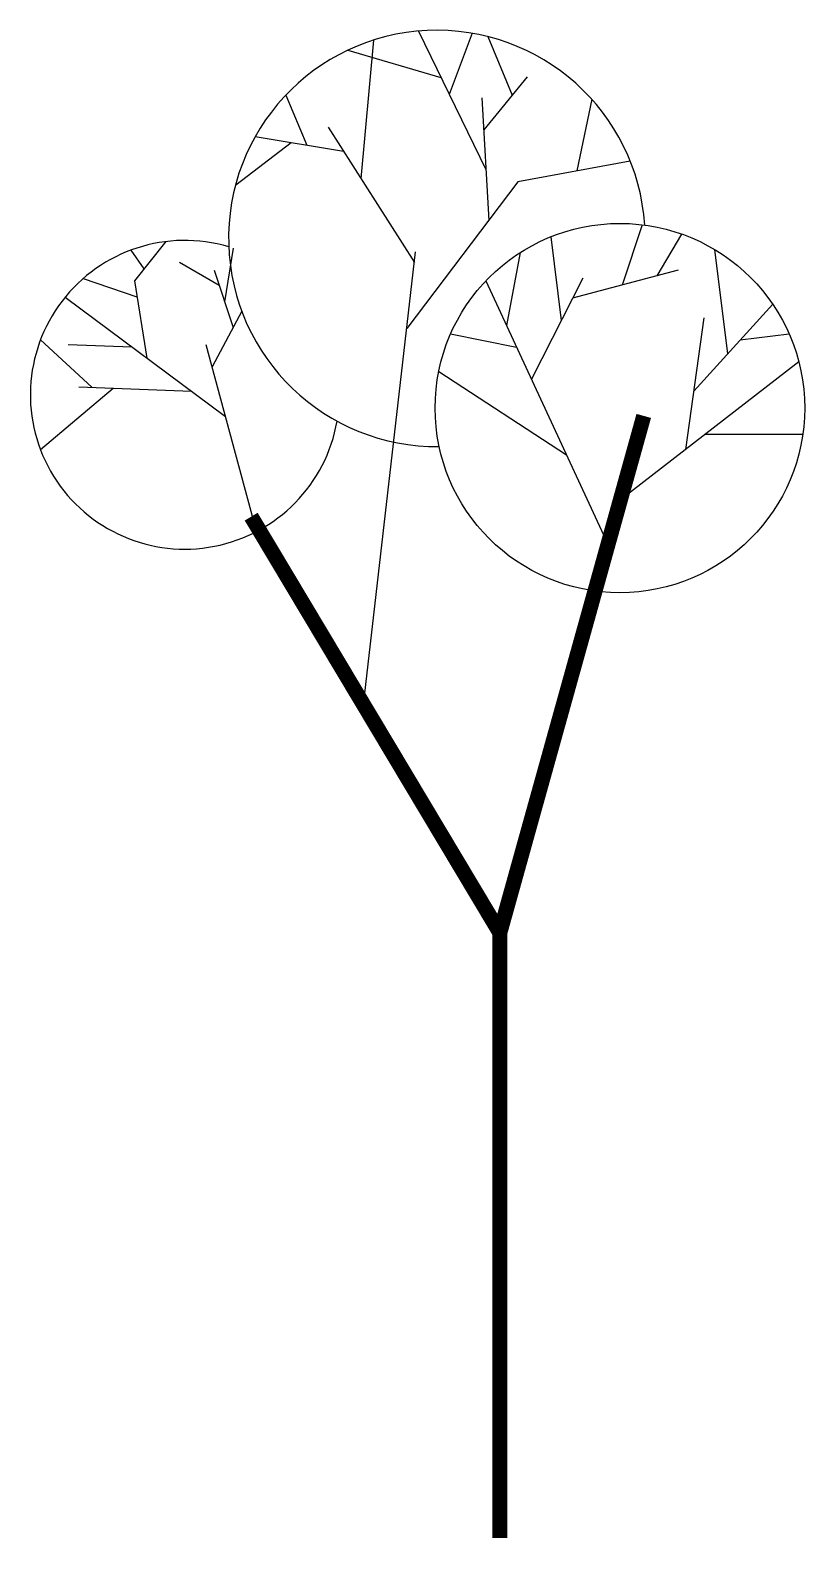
# Model space of a CAD drawing. Extents: x 2038 to 4010, y -20917 to -17054.
import ezdxf

# ---------------------------------------------------------------- set-up
doc = ezdxf.new("R2010")
doc.units = 0
doc.layers.get('0').update_dxf_attribs({"linetype": 'CONTINUOUS'})

msp = doc.modelspace()

# ---------------------------------------------------------------- linework, layer by layer
at = {"color": 0}
for p, q in [((3026.3, -17056.5), (3198.3, -17409.5)), ((3162.8, -17062), (3104.8, -17217.7)), ((3203, -17070.5), (3264.9, -17219.6)), ((2846.5, -17105.3), (3083.8, -17174.5)), ((2912.3, -17079.4), (2879.7, -17432.3)), ((3303.1, -17172.8), (3192.6, -17308)), ((2688.4, -17219.9), (2742.3, -17347.4)), ((3188.1, -17226.9), (3205.6, -17538.9)), ((3467.9, -17230.3), (3429.5, -17413)), ((2796.1, -17301.3), (3016, -17646.1)), ((2560.8, -17448.1), (2701.8, -17340.6)), ((2610.6, -17325.5), (2835.4, -17362.8)), ((3565.8, -17387.6), (3279.9, -17440.9)), ((3279.9, -17440.9), (2996.7, -17814.2)), ((3595.9, -17550), (3545.6, -17703.8)), ((3634.3, -17680.4), (3697.4, -17573.9)), ((2293.8, -17614.7), (2327.2, -17662.6)), ((2383.2, -17592.9), (2302.8, -17693)), ((2554.7, -17609.8), (2532.6, -17747)), ((3363.2, -17580.9), (3390.2, -17794)), ((3780.4, -17612.9), (3813.7, -17879.5)), ((2417.8, -17645.7), (2518.5, -17704.4)), ((2886.6, -18773.5), (3019.1, -17618.7)), ((3285.8, -17620.8), (3250.7, -17807)), ((2172.2, -17687.3), (2309.3, -17733.6)), ((2505.8, -17666), (2554.2, -17812.1)), ((3445, -17686.2), (3314, -17943.6)), ((3688.2, -17666), (3418.9, -17737.4)), ((2302.8, -17693), (2334.2, -17889.8)), ((3198, -17693.4), (3509.2, -18364.7)), ((2126.1, -17735.1), (2534.5, -18038.8)), ((3928.7, -17752.6), (3727.5, -17974.7)), ((2576.4, -17770.7), (2500.6, -17912.3)), ((3753.5, -17787.2), (3706.9, -18123.2)), ((2063.4, -17843.6), (2194.6, -17964.5)), ((3108.4, -17828.4), (3276.1, -17861.8)), ((3971, -17829.4), (3845.7, -17844.2)), ((2134.1, -17855), (2296.3, -17861.7)), ((2485.2, -17855), (2605.1, -18302.2)), ((3995.2, -17899.7), (3540.6, -18252.2)), ((3078.1, -17924.5), (3403.3, -18136.3)), ((2063.3, -18123.1), (2248.7, -17966.6)), ((2160.9, -17963.1), (2448.1, -17974.5)), ((4005.3, -18084.9), (3756.9, -18084.4))]:
    msp.add_line(p, q, dxfattribs=at)
at = {"color": 0, "const_width": 38.4}
for points in [[(3600.3, -18037.4), (3233.7, -19354.8)], [(2600.3, -18294.2), (3233.7, -19354.8)], [(3233.7, -19354.8), (3233.7, -20898.1)]]:
    msp.add_lwpolyline(points, dxfattribs=at)
at = {"color": 0}
msp.add_circle((3539.5, -18017.3), 470.7, dxfattribs=at)
for centre, radius, start, end in [((3073.3, -17584.9), 530.5, 3.6827, 270.6363), ((2431.3, -17983.5), 393.5, 73.4723, 350.1889)]:
    msp.add_arc(centre, radius, start, end, dxfattribs=at)

doc.saveas('drawing.dxf')
